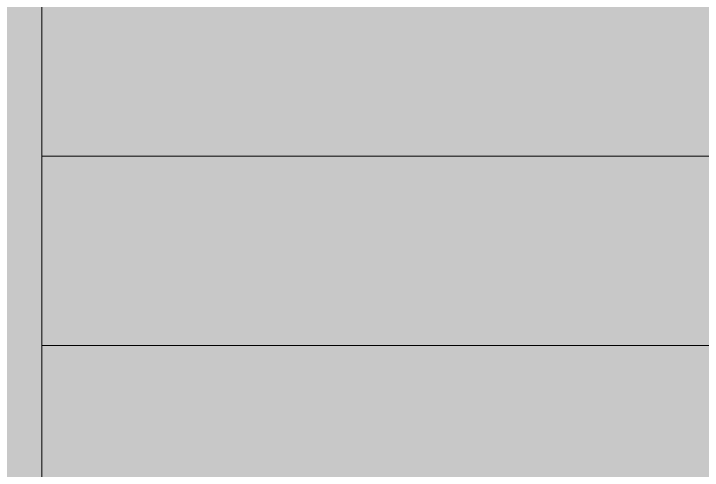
# Model space of a CAD drawing. Header units: millimetres. Extents: x -164500 to 426394, y -51911 to 102118.
# Drawn here: x 150688 to 151780, y 78661 to 79385 of the extents above; entities that cross this region are included whole.
import ezdxf

# ---------------------------------------------------------------- set-up
doc = ezdxf.new("R2010")
doc.units = ezdxf.units.MM
doc.layers.add('A-AREA-PATT-2', color=7, linetype='Continuous', lineweight=5, true_color=0xcde0ef, transparency=1)
doc.layers.add('S-STRS', color=7, linetype='Continuous', lineweight=9)
doc.layers.add('S-STRS-1', color=7, linetype='Continuous', lineweight=9, true_color=0xeef6ff)

# ---------------------------------------------------------------- blocks, each defined once
blk = doc.blocks.new('2floor')
at = {"layer": 'A-AREA-PATT-2'}
blk.add_hatch(color=256, dxfattribs=at).paths.add_polyline_path([(150732.1, 1620), (150732.1, 5237.9), (150432.1, 5237.9), (150432.1, 1620)])
at = {"layer": 'S-STRS-1'}
for points in [[(151052.4, 4620), (152262.1, 4620), (152262.1, 4920), (150732.1, 4920), (150732.1, 4620)], [(152150.5, 4320), (152262.1, 4320), (152262.1, 4620), (150732.1, 4620), (150732.1, 4320), (151052.4, 4320)], [(151375.1, 4020), (152150.5, 4020), (152262.1, 4072.1), (152262.1, 4320), (150732.1, 4320), (150732.1, 4020), (151306.2, 4020)]]:
    blk.add_hatch(color=256, dxfattribs=at).paths.add_polyline_path(points)
at = {"layer": 'S-STRS'}
for p, q in [((150732.1, 4920), (150732.1, 4620)), ((150732.1, 4620), (150732.1, 4320)), ((152262.1, 4620), (150732.1, 4620)), ((152262.1, 4620), (150732.1, 4620)), ((150732.1, 4320), (150732.1, 4020)), ((152262.1, 4320), (150732.1, 4320)), ((152262.1, 4320), (150732.1, 4320))]:
    blk.add_line(p, q, dxfattribs=at)

msp = doc.modelspace()

# ---------------------------------------------------------------- block references
msp.add_blockref('2floor', (0, 74539.358))

doc.saveas('drawing.dxf')
